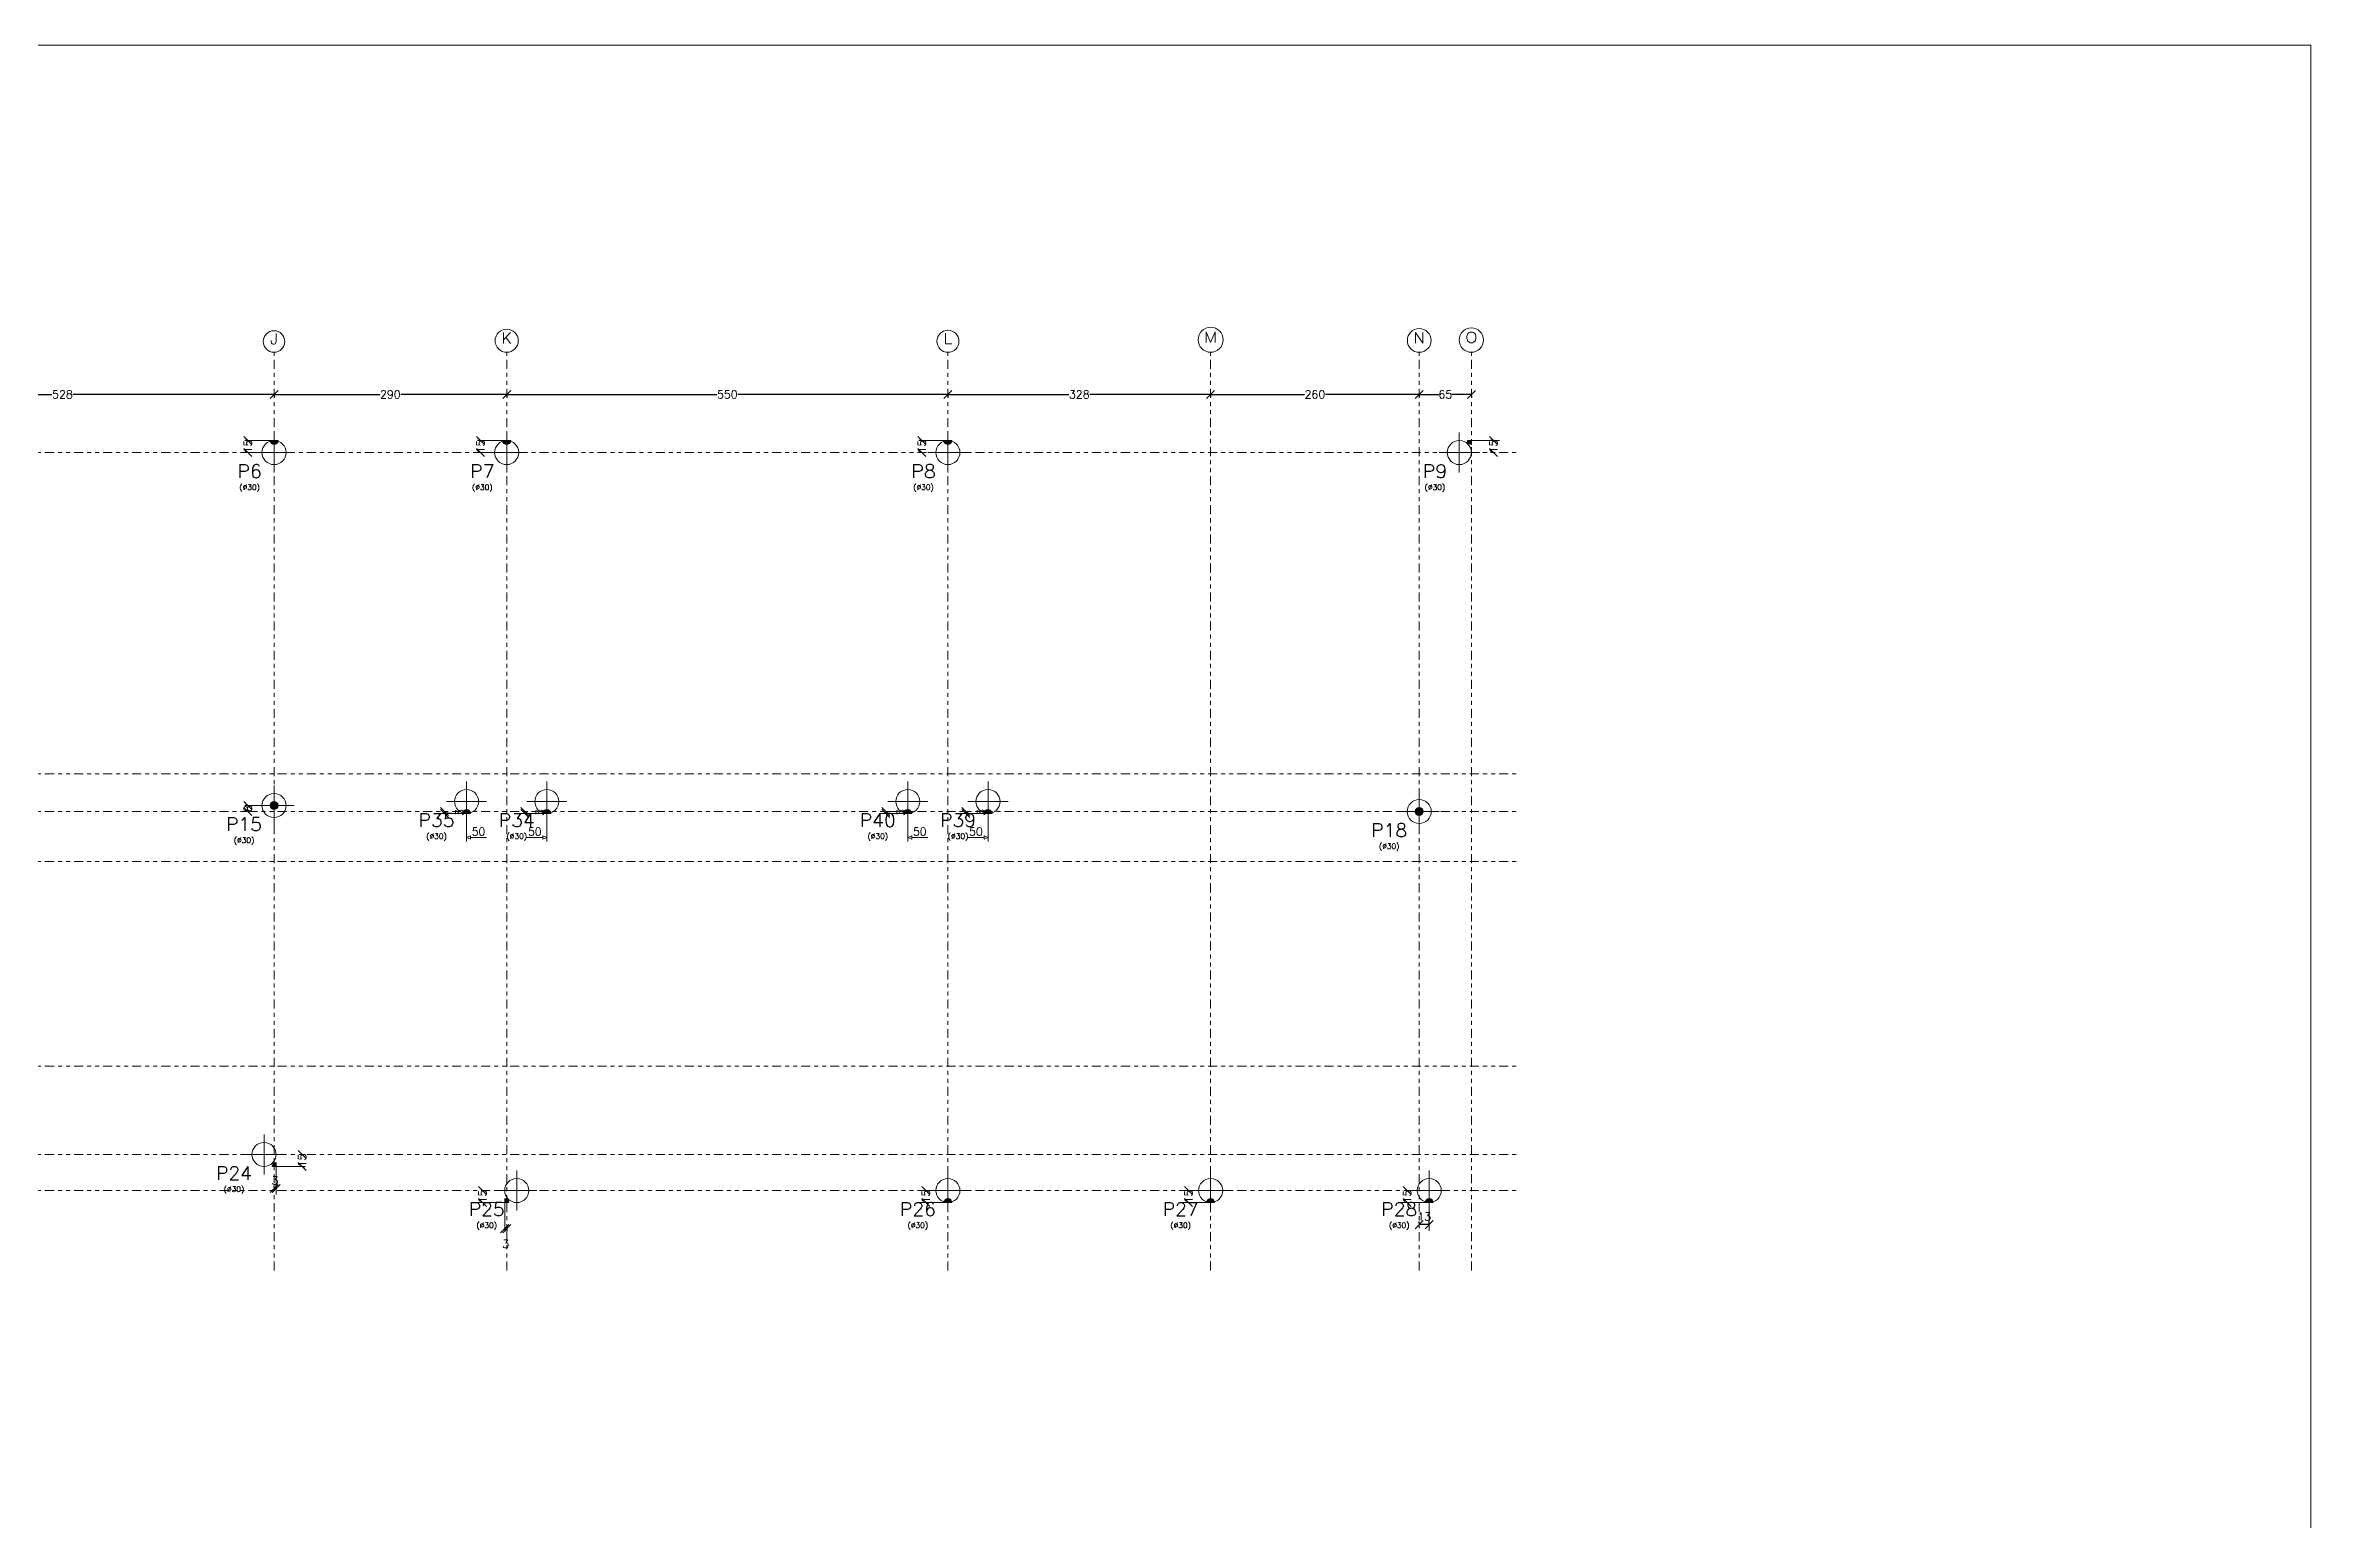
# Model space of a CAD drawing. Header units: metres. Extents: x 0 to 119, y 0 to 84.
# Drawn here: x 62.3 to 118.8, y 47.2 to 84 of the extents above; entities that cross this region are included whole.
import ezdxf
from ezdxf.enums import TextEntityAlignment as Align

# ---------------------------------------------------------------- set-up
doc = ezdxf.new("R2010")
doc.units = ezdxf.units.M
doc.linetypes.add('CYPE_RAYAPUNTOPUNTO', pattern=[0.45, 0.225, -0.075, 0, -0.075, 0, -0.075])
for name, color, linetype, lineweight in [('COTA_COTAS', 2, 'Continuous', 0), ('COTA_FORMAS', 3, 'CYPE_RAYAPUNTOPUNTO', 0), ('COTA_TEXTO', 2, 'Continuous', 0), ('COTAS_REF_LINHAS', 2, 'Continuous', 0), ('PILAR_BETAO', 2, 'Continuous', 20), ('PILAR_DIM', 4, 'Continuous', 20), ('PILAR_EIXOS', 1, 'Continuous', 0), ('PILAR_REF', 3, 'Continuous', 20), ('PONTO_FIXO', 1, 'Continuous', 0), ('QUAD_BORDA', 1, 'Continuous', 20), ('QUAD_LIMITES', 2, 'Continuous', 0)]:
    doc.layers.add(name, color=color, linetype=linetype, lineweight=lineweight)
doc.styles.add('CYPETXT', font='', dxfattribs={"height": 0.2})
doc.styles.add('CYPETXT_0.3', font='', dxfattribs={"height": 0.2})
doc.styles.get('CYPETXT').set_extended_font_data('romans')
doc.styles.get('CYPETXT_0.3').set_extended_font_data('romans')
doc.dimstyles.new('cype_oblique', dxfattribs={"dimtxt": 0.18, "dimasz": 0.18, "dimexe": 0.075, "dimexo": 0.075, "dimgap": 0, "dimtad": 0, "dimdec": 4, "dimzin": 0, "dimdsep": 46, "dimtxsty": 'CYPETXT_0.3', "dimblk": 'OBLIQUE', "dimtsz": 0.1, "dimcen": 0.09, "dimadec": 0, "dimazin": 0, "dimtfac": 1, "dimtdec": 4, "dimtofl": 0, "dimtmove": 2, "dimatfit": 3, "dimfxl": 1, "dimtolj": 1, "dimtzin": 0, "dimarcsym": 0})

# ---------------------------------------------------------------- blocks, each defined once
blk = doc.blocks.new('Eixos do pilar')
at = {"layer": 'PILAR_EIXOS'}
for p, q in [((-0.5, 0), (0.5, 0)), ((0, -0.5), (0, 0.5))]:
    blk.add_line(p, q, dxfattribs=at)
blk = doc.blocks.new('*D20')
at = {"layer": 'COTA_COTAS', "color": 0, "lineweight": -2, "transparency": 16777216}
for p, q in [((57.375, 75.197), (57.575, 75.397)), ((57.475, 75.297), (62.489, 75.297)), ((57.475, 75.272), (57.475, 75.222)), ((68.025, 75.297), (63.011, 75.297)), ((67.925, 75.197), (68.125, 75.397)), ((68.025, 75.272), (68.025, 75.222))]:
    blk.add_line(p, q, dxfattribs=at)
at = {"layer": 'Defpoints', "color": 0, "transparency": 16777216}
for p in [(57.475, 75.347), (68.025, 75.347), (68.025, 75.297)]:
    blk.add_point(p, dxfattribs=at)
at = {"layer": 'COTA_COTAS', "color": 0, "transparency": 16777216, "insert": (62.75, 75.297), "char_height": 0.2, "attachment_point": 5, "style": 'CYPETXT_0.3'}
blk.add_mtext('\\A1;528', dxfattribs=at)
blk = doc.blocks.new('_OBLIQUE')
at = {"color": 0, "linetype": 'ByBlock', "lineweight": -2}
blk.add_line((-0.5, -0.5), (0.5, 0.5), dxfattribs=at)
blk = doc.blocks.new('*D21')
at = {"layer": 'COTA_COTAS', "color": 0, "lineweight": -2, "transparency": 16777216}
for p, q in [((67.925, 75.197), (68.125, 75.397)), ((68.025, 75.297), (70.663, 75.297)), ((68.025, 75.272), (68.025, 75.222)), ((73.825, 75.297), (71.187, 75.297)), ((73.725, 75.197), (73.925, 75.397)), ((73.825, 75.272), (73.825, 75.222))]:
    blk.add_line(p, q, dxfattribs=at)
at = {"layer": 'Defpoints', "color": 0, "transparency": 16777216}
for p in [(68.025, 75.347), (73.825, 75.347), (73.825, 75.297)]:
    blk.add_point(p, dxfattribs=at)
at = {"layer": 'COTA_COTAS', "color": 0, "transparency": 16777216, "insert": (70.925, 75.297), "char_height": 0.2, "attachment_point": 5, "style": 'CYPETXT_0.3'}
blk.add_mtext('\\A1;290', dxfattribs=at)
blk = doc.blocks.new('*D22')
at = {"layer": 'COTA_COTAS', "color": 0, "lineweight": -2, "transparency": 16777216}
for p, q in [((73.725, 75.197), (73.925, 75.397)), ((73.825, 75.297), (79.064, 75.297)), ((73.825, 75.272), (73.825, 75.222)), ((84.825, 75.297), (79.586, 75.297)), ((84.725, 75.197), (84.925, 75.397)), ((84.825, 75.272), (84.825, 75.222))]:
    blk.add_line(p, q, dxfattribs=at)
at = {"layer": 'Defpoints', "color": 0, "transparency": 16777216}
for p in [(73.825, 75.347), (84.825, 75.347), (84.825, 75.297)]:
    blk.add_point(p, dxfattribs=at)
at = {"layer": 'COTA_COTAS', "color": 0, "transparency": 16777216, "insert": (79.325, 75.297), "char_height": 0.2, "attachment_point": 5, "style": 'CYPETXT_0.3'}
blk.add_mtext('\\A1;550', dxfattribs=at)
blk = doc.blocks.new('*D23')
at = {"layer": 'COTA_COTAS', "color": 0, "lineweight": -2, "transparency": 16777216}
for p, q in [((84.725, 75.197), (84.925, 75.397)), ((84.825, 75.297), (87.839, 75.297)), ((84.825, 75.272), (84.825, 75.222)), ((91.375, 75.297), (88.361, 75.297)), ((91.275, 75.197), (91.475, 75.397)), ((91.375, 75.272), (91.375, 75.222))]:
    blk.add_line(p, q, dxfattribs=at)
at = {"layer": 'Defpoints', "color": 0, "transparency": 16777216}
for p in [(84.825, 75.347), (91.375, 75.347), (91.375, 75.297)]:
    blk.add_point(p, dxfattribs=at)
at = {"layer": 'COTA_COTAS', "color": 0, "transparency": 16777216, "insert": (88.1, 75.297), "char_height": 0.2, "attachment_point": 5, "style": 'CYPETXT_0.3'}
blk.add_mtext('\\A1;328', dxfattribs=at)
blk = doc.blocks.new('*D24')
at = {"layer": 'COTA_COTAS', "color": 0, "lineweight": -2, "transparency": 16777216}
for p, q in [((91.275, 75.197), (91.475, 75.397)), ((91.375, 75.297), (93.713, 75.297)), ((91.375, 75.272), (91.375, 75.222)), ((96.575, 75.297), (94.237, 75.297)), ((96.475, 75.197), (96.675, 75.397)), ((96.575, 75.272), (96.575, 75.222))]:
    blk.add_line(p, q, dxfattribs=at)
at = {"layer": 'Defpoints', "color": 0, "transparency": 16777216}
for p in [(91.375, 75.347), (96.575, 75.347), (96.575, 75.297)]:
    blk.add_point(p, dxfattribs=at)
at = {"layer": 'COTA_COTAS', "color": 0, "transparency": 16777216, "insert": (93.975, 75.297), "char_height": 0.2, "attachment_point": 5, "style": 'CYPETXT_0.3'}
blk.add_mtext('\\A1;260', dxfattribs=at)
blk = doc.blocks.new('*D25')
at = {"layer": 'COTA_COTAS', "color": 0, "lineweight": -2, "transparency": 16777216}
for p, q in [((96.475, 75.197), (96.675, 75.397)), ((96.575, 75.297), (97.065, 75.297)), ((96.575, 75.272), (96.575, 75.222)), ((97.875, 75.297), (97.385, 75.297)), ((97.775, 75.197), (97.975, 75.397)), ((97.875, 75.272), (97.875, 75.222))]:
    blk.add_line(p, q, dxfattribs=at)
at = {"layer": 'Defpoints', "color": 0, "transparency": 16777216}
for p in [(96.575, 75.347), (97.875, 75.347), (97.875, 75.297)]:
    blk.add_point(p, dxfattribs=at)
at = {"layer": 'COTA_COTAS', "color": 0, "transparency": 16777216, "insert": (97.225, 75.297), "char_height": 0.2, "attachment_point": 5, "style": 'CYPETXT_0.3'}
blk.add_mtext('\\A1;65', dxfattribs=at)
blk = doc.blocks.new('Ponto fixo Cantos')
at = {"layer": 'PONTO_FIXO'}
h = blk.add_hatch(color=256, dxfattribs=at)
edge = h.paths.add_edge_path(flags=0)
edge.add_line((0, 0), (0.001, 0))
edge.add_arc((0, 0), 0.001, 0, 90)
edge.add_line((0, 0.001), (0, 0))
for p, q in [((0, 0.001), (0, 0)), ((0, 0), (0.001, 0))]:
    blk.add_line(p, q, dxfattribs=at)
blk.add_arc((0, 0), 0.001, 0, 90, dxfattribs=at)
blk = doc.blocks.new('*D26')
at = {"layer": 'COTA_COTAS', "color": 0, "lineweight": -2, "transparency": 16777216}
for p, q in [((98.525, 74.047), (98.325, 74.247)), ((98.4, 74.147), (98.35, 74.147)), ((98.425, 74.147), (98.425, 74.146)), ((98.525, 73.747), (98.325, 73.947)), ((98.4, 73.847), (98.35, 73.847)), ((98.425, 73.847), (98.425, 73.847))]:
    blk.add_line(p, q, dxfattribs=at)
at = {"layer": 'Defpoints', "color": 0, "transparency": 16777216}
for p in [(98.475, 74.147), (98.425, 73.847), (98.475, 73.847)]:
    blk.add_point(p, dxfattribs=at)
at = {"layer": 'COTA_COTAS', "color": 0, "transparency": 16777216, "insert": (98.425, 73.997), "char_height": 0.2, "attachment_point": 5, "rotation": 90, "style": 'CYPETXT_0.3'}
blk.add_mtext('\\A1;15', dxfattribs=at)
blk = doc.blocks.new('Ponto fixo face')
at = {"layer": 'PONTO_FIXO'}
h = blk.add_hatch(color=256, dxfattribs=at)
edge = h.paths.add_edge_path(flags=0)
edge.add_line((0, 0), (0.001, 0))
edge.add_arc((0, 0), 0.001, 0, 180)
edge.add_line((-0.001, 0), (0, 0))
for p, q in [((-0.001, 0), (0, 0)), ((0, 0), (0.001, 0))]:
    blk.add_line(p, q, dxfattribs=at)
blk.add_arc((0, 0), 0.001, 0, 180, dxfattribs=at)
blk = doc.blocks.new('*D34')
at = {"layer": 'COTA_COTAS', "color": 0, "lineweight": -2, "transparency": 16777216}
for p, q in [((67.475, 74.047), (67.275, 74.247)), ((67.35, 74.147), (67.3, 74.147)), ((67.375, 74.147), (67.375, 74.146)), ((67.475, 73.747), (67.275, 73.947)), ((67.35, 73.847), (67.3, 73.847)), ((67.375, 73.847), (67.375, 73.847))]:
    blk.add_line(p, q, dxfattribs=at)
at = {"layer": 'Defpoints', "color": 0, "transparency": 16777216}
for p in [(67.425, 74.147), (67.375, 73.847), (67.425, 73.847)]:
    blk.add_point(p, dxfattribs=at)
at = {"layer": 'COTA_COTAS', "color": 0, "transparency": 16777216, "insert": (67.375, 73.997), "char_height": 0.2, "attachment_point": 5, "rotation": 90, "style": 'CYPETXT_0.3'}
blk.add_mtext('\\A1;15', dxfattribs=at)
blk = doc.blocks.new('*D35')
at = {"layer": 'COTA_COTAS', "color": 0, "lineweight": -2, "transparency": 16777216}
for p, q in [((73.275, 74.047), (73.075, 74.247)), ((73.15, 74.147), (73.1, 74.147)), ((73.175, 74.147), (73.175, 74.146)), ((73.275, 73.747), (73.075, 73.947)), ((73.15, 73.847), (73.1, 73.847)), ((73.175, 73.847), (73.175, 73.847))]:
    blk.add_line(p, q, dxfattribs=at)
at = {"layer": 'Defpoints', "color": 0, "transparency": 16777216}
for p in [(73.225, 74.147), (73.175, 73.847), (73.225, 73.847)]:
    blk.add_point(p, dxfattribs=at)
at = {"layer": 'COTA_COTAS', "color": 0, "transparency": 16777216, "insert": (73.175, 73.997), "char_height": 0.2, "attachment_point": 5, "rotation": 90, "style": 'CYPETXT_0.3'}
blk.add_mtext('\\A1;15', dxfattribs=at)
blk = doc.blocks.new('*D36')
at = {"layer": 'COTA_COTAS', "color": 0, "lineweight": -2, "transparency": 16777216}
for p, q in [((84.275, 74.047), (84.075, 74.247)), ((84.15, 74.147), (84.1, 74.147)), ((84.175, 74.147), (84.175, 74.146)), ((84.275, 73.747), (84.075, 73.947)), ((84.15, 73.847), (84.1, 73.847)), ((84.175, 73.847), (84.175, 73.847))]:
    blk.add_line(p, q, dxfattribs=at)
at = {"layer": 'Defpoints', "color": 0, "transparency": 16777216}
for p in [(84.225, 74.147), (84.175, 73.847), (84.225, 73.847)]:
    blk.add_point(p, dxfattribs=at)
at = {"layer": 'COTA_COTAS', "color": 0, "transparency": 16777216, "insert": (84.175, 73.997), "char_height": 0.2, "attachment_point": 5, "rotation": 90, "style": 'CYPETXT_0.3'}
blk.add_mtext('\\A1;15', dxfattribs=at)
blk = doc.blocks.new('*D39')
at = {"layer": 'COTA_COTAS', "color": 0, "lineweight": -2, "transparency": 16777216}
for p, q in [((96.475, 54.49676), (96.675, 54.69676)), ((96.575, 54.62176), (96.575, 54.67176)), ((96.825, 54.59676), (96.575, 54.59676)), ((96.725, 54.49676), (96.925, 54.69676)), ((96.825, 54.62176), (96.825, 54.67176))]:
    blk.add_line(p, q, dxfattribs=at)
at = {"layer": 'Defpoints', "color": 0, "transparency": 16777216}
for p in [(96.575, 54.59676), (96.575, 54.54676), (96.825, 54.54676)]:
    blk.add_point(p, dxfattribs=at)
at = {"layer": 'COTA_COTAS', "color": 0, "transparency": 16777216, "insert": (96.7, 54.79676), "char_height": 0.2, "attachment_point": 5, "style": 'CYPETXT_0.3'}
blk.add_mtext('\\A1;13', dxfattribs=at)
blk = doc.blocks.new('*D40')
at = {"layer": 'COTA_COTAS', "color": 0, "lineweight": -2, "transparency": 16777216}
for p, q in [((96.375, 55.347), (96.175, 55.547)), ((96.275, 55.447), (96.275, 55.446)), ((96.3, 55.447), (96.35, 55.447)), ((96.375, 55.047), (96.175, 55.247)), ((96.275, 55.147), (96.275, 55.147)), ((96.3, 55.147), (96.35, 55.147))]:
    blk.add_line(p, q, dxfattribs=at)
at = {"layer": 'Defpoints', "color": 0, "transparency": 16777216}
for p in [(96.225, 55.447), (96.275, 55.447), (96.225, 55.147)]:
    blk.add_point(p, dxfattribs=at)
at = {"layer": 'COTA_COTAS', "color": 0, "transparency": 16777216, "insert": (96.275, 55.297), "char_height": 0.2, "attachment_point": 5, "rotation": 90, "style": 'CYPETXT_0.3'}
blk.add_mtext('\\A1;15', dxfattribs=at)
blk = doc.blocks.new('*D41')
at = {"layer": 'COTA_COTAS', "color": 0, "lineweight": -2, "transparency": 16777216}
for p, q in [((90.925, 55.347), (90.725, 55.547)), ((90.825, 55.447), (90.825, 55.446)), ((90.85, 55.447), (90.9, 55.447)), ((90.925, 55.047), (90.725, 55.247)), ((90.825, 55.147), (90.825, 55.147)), ((90.85, 55.147), (90.9, 55.147))]:
    blk.add_line(p, q, dxfattribs=at)
at = {"layer": 'Defpoints', "color": 0, "transparency": 16777216}
for p in [(90.775, 55.447), (90.825, 55.447), (90.775, 55.147)]:
    blk.add_point(p, dxfattribs=at)
at = {"layer": 'COTA_COTAS', "color": 0, "transparency": 16777216, "insert": (90.825, 55.297), "char_height": 0.2, "attachment_point": 5, "rotation": 90, "style": 'CYPETXT_0.3'}
blk.add_mtext('\\A1;15', dxfattribs=at)
blk = doc.blocks.new('*D42')
at = {"layer": 'COTA_COTAS', "color": 0, "lineweight": -2, "transparency": 16777216}
for p, q in [((84.375, 55.347), (84.175, 55.547)), ((84.275, 55.447), (84.275, 55.446)), ((84.3, 55.447), (84.35, 55.447)), ((84.375, 55.047), (84.175, 55.247)), ((84.275, 55.147), (84.275, 55.147)), ((84.3, 55.147), (84.35, 55.147))]:
    blk.add_line(p, q, dxfattribs=at)
at = {"layer": 'Defpoints', "color": 0, "transparency": 16777216}
for p in [(84.225, 55.447), (84.275, 55.447), (84.225, 55.147)]:
    blk.add_point(p, dxfattribs=at)
at = {"layer": 'COTA_COTAS', "color": 0, "transparency": 16777216, "insert": (84.275, 55.297), "char_height": 0.2, "attachment_point": 5, "rotation": 90, "style": 'CYPETXT_0.3'}
blk.add_mtext('\\A1;15', dxfattribs=at)
blk = doc.blocks.new('*D43')
at = {"layer": 'COTA_COTAS', "color": 0, "lineweight": -2, "transparency": 16777216}
for p, q in [((73.675, 54.397), (73.875, 54.597)), ((73.725, 54.397), (73.925, 54.597)), ((73.775, 54.497), (73.825, 54.497)), ((73.775, 54.472), (73.775, 54.422)), ((73.825, 54.472), (73.825, 54.422))]:
    blk.add_line(p, q, dxfattribs=at)
at = {"layer": 'Defpoints', "color": 0, "transparency": 16777216}
for p in [(73.775, 54.547), (73.825, 54.547), (73.825, 54.497)]:
    blk.add_point(p, dxfattribs=at)
at = {"layer": 'COTA_COTAS', "color": 0, "transparency": 16777216, "insert": (73.8, 54.119), "char_height": 0.2, "attachment_point": 5, "style": 'CYPETXT_0.3'}
blk.add_mtext('\\A1;3', dxfattribs=at)
blk = doc.blocks.new('*D44')
at = {"layer": 'COTA_COTAS', "color": 0, "lineweight": -2, "transparency": 16777216}
for p, q in [((73.325, 55.347), (73.125, 55.547)), ((73.225, 55.447), (73.225, 55.446)), ((73.25, 55.447), (73.3, 55.447)), ((73.325, 55.047), (73.125, 55.247)), ((73.225, 55.147), (73.225, 55.147)), ((73.25, 55.147), (73.3, 55.147))]:
    blk.add_line(p, q, dxfattribs=at)
at = {"layer": 'Defpoints', "color": 0, "transparency": 16777216}
for p in [(73.175, 55.447), (73.225, 55.447), (73.175, 55.147)]:
    blk.add_point(p, dxfattribs=at)
at = {"layer": 'COTA_COTAS', "color": 0, "transparency": 16777216, "insert": (73.225, 55.297), "char_height": 0.2, "attachment_point": 5, "rotation": 90, "style": 'CYPETXT_0.3'}
blk.add_mtext('\\A1;15', dxfattribs=at)
blk = doc.blocks.new('*D45')
at = {"layer": 'COTA_COTAS', "color": 0, "lineweight": -2, "transparency": 16777216}
for p, q in [((67.925, 55.39676), (68.125, 55.59676)), ((67.975, 55.39676), (68.175, 55.59676)), ((68.025, 55.52176), (68.025, 55.57176)), ((68.075, 55.49676), (68.025, 55.49676)), ((68.075, 55.52176), (68.075, 55.57176))]:
    blk.add_line(p, q, dxfattribs=at)
at = {"layer": 'Defpoints', "color": 0, "transparency": 16777216}
for p in [(68.025, 55.49676), (68.025, 55.44676), (68.075, 55.44676)]:
    blk.add_point(p, dxfattribs=at)
at = {"layer": 'COTA_COTAS', "color": 0, "transparency": 16777216, "insert": (68.05, 55.69676), "char_height": 0.2, "attachment_point": 5, "style": 'CYPETXT_0.3'}
blk.add_mtext('\\A1;3', dxfattribs=at)
blk = doc.blocks.new('*D46')
at = {"layer": 'COTA_COTAS', "color": 0, "lineweight": -2, "transparency": 16777216}
for p, q in [((68.825, 56.247), (68.625, 56.447)), ((68.825, 55.947), (68.625, 56.147)), ((68.725, 56.347), (68.725, 56.346)), ((68.725, 56.047), (68.725, 56.047)), ((68.75, 56.347), (68.8, 56.347)), ((68.75, 56.047), (68.8, 56.047))]:
    blk.add_line(p, q, dxfattribs=at)
at = {"layer": 'Defpoints', "color": 0, "transparency": 16777216}
for p in [(68.675, 56.347), (68.675, 56.047), (68.725, 56.347)]:
    blk.add_point(p, dxfattribs=at)
at = {"layer": 'COTA_COTAS', "color": 0, "transparency": 16777216, "insert": (68.725, 56.197), "char_height": 0.2, "attachment_point": 5, "rotation": 90, "style": 'CYPETXT_0.3'}
blk.add_mtext('\\A1;15', dxfattribs=at)
blk = doc.blocks.new('Ponto fixo Centro')
at = {"layer": 'PONTO_FIXO'}
h = blk.add_hatch(color=256, dxfattribs=at)
edge = h.paths.add_edge_path(flags=0)
edge.add_arc((0, 0), 0.001, 0, 360)
blk.add_circle((0, 0), 0.001, dxfattribs=at)
blk = doc.blocks.new('*D47')
at = {"layer": 'COTA_COTAS', "color": 0, "lineweight": -2, "transparency": 16777216}
for p, q in [((67.475, 64.947), (67.275, 65.147)), ((67.475, 64.797), (67.275, 64.997)), ((67.35, 65.047), (67.3, 65.047)), ((67.375, 65.047), (67.375, 65.04)), ((67.35, 64.897), (67.3, 64.897)), ((67.375, 64.897), (67.375, 64.904))]:
    blk.add_line(p, q, dxfattribs=at)
at = {"layer": 'Defpoints', "color": 0, "transparency": 16777216}
for p in [(67.425, 65.047), (67.375, 64.897), (67.425, 64.897)]:
    blk.add_point(p, dxfattribs=at)
at = {"layer": 'COTA_COTAS', "color": 0, "transparency": 16777216, "insert": (67.375, 64.972), "char_height": 0.2, "attachment_point": 5, "rotation": 90, "style": 'CYPETXT_0.3'}
blk.add_mtext('\\A1;8', dxfattribs=at)
blk = doc.blocks.new('*D52')
at = {"layer": 'COTA_COTAS', "color": 0, "lineweight": -2, "transparency": 16777216}
for p, q in [((74.375, 64.797), (74.175, 64.997)), ((74.375, 64.747), (74.175, 64.947)), ((74.275, 64.847), (74.275, 64.897)), ((74.3, 64.897), (74.35, 64.897)), ((74.3, 64.847), (74.35, 64.847))]:
    blk.add_line(p, q, dxfattribs=at)
at = {"layer": 'Defpoints', "color": 0, "transparency": 16777216}
for p in [(74.225, 64.897), (74.225, 64.847), (74.275, 64.897)]:
    blk.add_point(p, dxfattribs=at)
at = {"layer": 'COTA_COTAS', "color": 0, "transparency": 16777216, "insert": (74.653, 64.872), "char_height": 0.2, "attachment_point": 5, "rotation": 90, "style": 'CYPETXT_0.3'}
blk.add_mtext('\\A1;3', dxfattribs=at)
blk = doc.blocks.new('*D53')
at = {"layer": 'COTA_COTAS', "color": 0, "lineweight": -2, "transparency": 16777216}
for p, q in [((72.375, 64.797), (72.175, 64.997)), ((72.375, 64.747), (72.175, 64.947)), ((72.275, 64.847), (72.275, 64.897)), ((72.3, 64.897), (72.35, 64.897)), ((72.3, 64.847), (72.35, 64.847))]:
    blk.add_line(p, q, dxfattribs=at)
at = {"layer": 'Defpoints', "color": 0, "transparency": 16777216}
for p in [(72.225, 64.897), (72.225, 64.847), (72.275, 64.897)]:
    blk.add_point(p, dxfattribs=at)
at = {"layer": 'COTA_COTAS', "color": 0, "transparency": 16777216, "insert": (72.653, 64.872), "char_height": 0.2, "attachment_point": 5, "rotation": 90, "style": 'CYPETXT_0.3'}
blk.add_mtext('\\A1;3', dxfattribs=at)
blk = doc.blocks.new('*D54')
at = {"layer": 'COTA_COTAS', "color": 0, "lineweight": -2, "transparency": 16777216}
for p, q in [((85.375, 64.797), (85.175, 64.997)), ((85.375, 64.747), (85.175, 64.947)), ((85.275, 64.847), (85.275, 64.897)), ((85.3, 64.897), (85.35, 64.897)), ((85.3, 64.847), (85.35, 64.847))]:
    blk.add_line(p, q, dxfattribs=at)
at = {"layer": 'Defpoints', "color": 0, "transparency": 16777216}
for p in [(85.225, 64.897), (85.225, 64.847), (85.275, 64.897)]:
    blk.add_point(p, dxfattribs=at)
at = {"layer": 'COTA_COTAS', "color": 0, "transparency": 16777216, "insert": (85.653, 64.872), "char_height": 0.2, "attachment_point": 5, "rotation": 90, "style": 'CYPETXT_0.3'}
blk.add_mtext('\\A1;3', dxfattribs=at)
blk = doc.blocks.new('*D55')
at = {"layer": 'COTA_COTAS', "color": 0, "lineweight": -2, "transparency": 16777216}
for p, q in [((83.375, 64.797), (83.175, 64.997)), ((83.375, 64.747), (83.175, 64.947)), ((83.275, 64.847), (83.275, 64.897)), ((83.3, 64.897), (83.35, 64.897)), ((83.3, 64.847), (83.35, 64.847))]:
    blk.add_line(p, q, dxfattribs=at)
at = {"layer": 'Defpoints', "color": 0, "transparency": 16777216}
for p in [(83.225, 64.897), (83.225, 64.847), (83.275, 64.897)]:
    blk.add_point(p, dxfattribs=at)
at = {"layer": 'COTA_COTAS', "color": 0, "transparency": 16777216, "insert": (83.653, 64.872), "char_height": 0.2, "attachment_point": 5, "rotation": 90, "style": 'CYPETXT_0.3'}
blk.add_mtext('\\A1;3', dxfattribs=at)

msp = doc.modelspace()

# ---------------------------------------------------------------- linework, layer by layer
at = {"layer": 'COTA_COTAS'}
for p, q in [((68.025, 74.14676), (67.325, 74.14676)), ((73.825, 74.14676), (73.125, 74.14676)), ((84.825, 74.14676), (84.125, 74.14676)), ((97.875, 74.14676), (98.575, 74.14676)), ((68.025, 65.04676), (67.325, 65.04676)), ((72.825, 64.84676), (72.125, 64.84676)), ((72.825, 64.84676), (72.825, 64.14676)), ((74.825, 64.84676), (74.125, 64.84676)), ((74.825, 64.84676), (74.825, 64.14676)), ((83.825, 64.84676), (83.125, 64.84676)), ((83.825, 64.84676), (83.825, 64.14676)), ((85.825, 64.84676), (85.125, 64.84676)), ((85.825, 64.84676), (85.825, 64.14676)), ((68.075, 56.04676), (68.075, 55.34676)), ((68.075, 56.04676), (68.775, 56.04676)), ((73.775, 55.14676), (73.075, 55.14676)), ((73.775, 55.14676), (73.775, 54.44676)), ((84.825, 55.14676), (84.125, 55.14676)), ((91.375, 55.14676), (90.675, 55.14676)), ((96.825, 55.14676), (96.125, 55.14676)), ((96.825, 55.14676), (96.825, 54.44676))]:
    msp.add_line(p, q, dxfattribs=at)
for points in [[(73.325, 64.24676), (72.925, 64.24676), (72.925, 64.28676), (72.825, 64.24676), (72.925, 64.20676), (72.925, 64.24676)], [(74.325, 64.24676), (74.725, 64.24676), (74.725, 64.20676), (74.825, 64.24676), (74.725, 64.28676), (74.725, 64.24676)], [(84.325, 64.24676), (83.925, 64.24676), (83.925, 64.28676), (83.825, 64.24676), (83.925, 64.20676), (83.925, 64.24676)], [(85.325, 64.24676), (85.725, 64.24676), (85.725, 64.20676), (85.825, 64.24676), (85.725, 64.28676), (85.725, 64.24676)]]:
    msp.add_lwpolyline(points, dxfattribs=at)
at = {"layer": 'COTA_FORMAS'}
for p, q in [((68.025, 53.45676), (68.025, 76.34676)), ((73.825, 53.45676), (73.825, 76.34676)), ((84.825, 53.45676), (84.825, 76.34676)), ((91.375, 53.45676), (91.375, 76.34676)), ((96.575, 53.45676), (96.575, 76.34676)), ((97.875, 53.45676), (97.875, 76.34676)), ((20.265, 73.84676), (99.075, 73.84676)), ((20.265, 65.83476), (99.075, 65.83476)), ((20.265, 64.89676), (99.075, 64.89676)), ((20.265, 63.64676), (99.075, 63.64676)), ((20.265, 58.54676), (99.075, 58.54676)), ((20.265, 56.34676), (99.075, 56.34676)), ((20.265, 55.44676), (99.075, 55.44676))]:
    msp.add_line(p, q, dxfattribs=at)
at = {"layer": 'COTAS_REF_LINHAS'}
for centre, radius in [((68.025, 76.61509), 0.26833), ((73.825, 76.63565), 0.28889), ((84.825, 76.62183), 0.27507), ((91.375, 76.65866), 0.3119), ((96.575, 76.6425), 0.29574), ((97.875, 76.65113), 0.30437)]:
    msp.add_circle(centre, radius, dxfattribs=at)
at = {"layer": 'PILAR_BETAO'}
for centre in [(68.025, 73.84676), (73.825, 73.84676), (84.825, 73.84676), (97.575, 73.84676), (68.025, 65.04676), (72.825, 65.14676), (74.825, 65.14676), (83.825, 65.14676), (85.825, 65.14676), (96.575, 64.89676), (67.775, 56.34676), (74.075, 55.44676), (84.825, 55.44676), (91.375, 55.44676), (96.825, 55.44676)]:
    msp.add_circle(centre, 0.3, dxfattribs=at)
at = {"layer": 'QUAD_BORDA'}
msp.add_lwpolyline([(0, 0), (118.8, 0), (118.8, 84), (0, 84), (0, 0)], close=True, dxfattribs=at)
at = {"layer": 'QUAD_LIMITES'}
msp.add_lwpolyline([(0, 0), (118.8, 0), (118.8, 84), (0, 84), (0, 0)], close=True, dxfattribs=at)

# ---------------------------------------------------------------- block references
at = {"layer": 'PILAR_EIXOS', "zscale": 2}
for p in [(68.025, 73.84676), (73.825, 73.84676), (84.825, 73.84676), (97.575, 73.84676), (68.025, 65.04676), (72.825, 65.14676), (74.825, 65.14676), (83.825, 65.14676), (85.825, 65.14676), (96.575, 64.89676), (67.775, 56.34676), (74.075, 55.44676), (84.825, 55.44676), (91.375, 55.44676), (96.825, 55.44676)]:
    msp.add_blockref('Eixos do pilar', p, dxfattribs=at)
at = {"layer": 'PONTO_FIXO', "xscale": 100, "yscale": 100, "zscale": 100}
for name, p, rotation in [('Ponto fixo face', (68.025, 74.14676), 180), ('Ponto fixo face', (73.825, 74.14676), 180), ('Ponto fixo face', (84.825, 74.14676), 180), ('Ponto fixo Cantos', (97.875, 74.14676), 180), ('Ponto fixo Cantos', (68.075, 56.04676), 90)]:
    msp.add_blockref(name, p, dxfattribs=dict(at, rotation=rotation))
for name, p in [('Ponto fixo Centro', (68.025, 65.04676)), ('Ponto fixo Centro', (96.575, 64.89676)), ('Ponto fixo face', (72.825, 64.84676)), ('Ponto fixo face', (74.825, 64.84676)), ('Ponto fixo face', (83.825, 64.84676)), ('Ponto fixo face', (85.825, 64.84676)), ('Ponto fixo Cantos', (73.775, 55.14676)), ('Ponto fixo face', (84.825, 55.14676)), ('Ponto fixo face', (91.375, 55.14676)), ('Ponto fixo face', (96.825, 55.14676))]:
    msp.add_blockref(name, p, dxfattribs=at)

# ---------------------------------------------------------------- texts
at = {"layer": 'COTA_TEXTO', "style": 'CYPETXT', "width": 0.872087}
for p, p2 in [((72.957, 64.29676), (73.293, 64.29676)), ((74.357, 64.29676), (74.693, 64.29676)), ((83.957, 64.29676), (84.293, 64.29676)), ((85.357, 64.29676), (85.693, 64.29676))]:
    msp.add_text('50', height=0.2, dxfattribs=at).set_placement(p, p2, align=Align.FIT)
at = {"layer": 'COTAS_REF_LINHAS', "style": 'CYPETXT'}
for s, width, p, p2 in [('J', 0.967373, (67.925, 76.54842), (68.125, 76.54842)), ('K', 0.950068, (73.691, 76.56898), (73.959, 76.56898)), ('L', 1.083458, (84.713, 76.55516), (84.937, 76.55516)), ('M', 1.080941, (91.209, 76.59199), (91.541, 76.59199)), ('N', 1.020969, (96.431, 76.57583), (96.719, 76.57583)), ('O', 1.10605, (97.719, 76.58447), (98.031, 76.58447))]:
    msp.add_text(s, height=0.26667, dxfattribs=dict(at, width=width)).set_placement(p, p2, align=Align.FIT)
at = {"layer": 'PILAR_DIM', "lineweight": 0, "style": 'CYPETXT', "width": 0.913343}
for p, p2 in [((67.1615, 72.91343), (67.6735, 72.91343)), ((72.9615, 72.91343), (73.4735, 72.91343)), ((83.9615, 72.91343), (84.4735, 72.91343)), ((96.7115, 72.91343), (97.2235, 72.91343)), ((67.0215, 64.11343), (67.5335, 64.11343)), ((71.8215, 64.21343), (72.3335, 64.21343)), ((73.8215, 64.21343), (74.3335, 64.21343)), ((82.8215, 64.21343), (83.3335, 64.21343)), ((84.8215, 64.21343), (85.3335, 64.21343)), ((95.5715, 63.96343), (96.0835, 63.96343)), ((66.7715, 55.41343), (67.2835, 55.41343)), ((73.0715, 54.51343), (73.5835, 54.51343)), ((83.8215, 54.51343), (84.3335, 54.51343)), ((90.3715, 54.51343), (90.8835, 54.51343)), ((95.8215, 54.51343), (96.3335, 54.51343))]:
    msp.add_text('(%%c30)', height=0.133333, dxfattribs=at).set_placement(p, p2, align=Align.FIT)
at = {"layer": 'PILAR_REF', "style": 'CYPETXT'}
for s, width, p, p2 in [('P6', 0.934784, (67.11, 73.21343), (67.725, 73.21343)), ('P7', 0.934784, (72.91, 73.21343), (73.525, 73.21343)), ('P8', 0.934784, (83.91, 73.21343), (84.525, 73.21343)), ('P9', 0.934784, (96.66, 73.21343), (97.275, 73.21343)), ('P15', 0.914221, (66.83, 64.41343), (67.725, 64.41343)), ('P35', 0.914221, (71.63, 64.51343), (72.525, 64.51343)), ('P34', 0.914221, (73.63, 64.51343), (74.525, 64.51343)), ('P40', 0.914221, (82.63, 64.51343), (83.525, 64.51343)), ('P39', 0.914221, (84.63, 64.51343), (85.525, 64.51343)), ('P18', 0.914221, (95.38, 64.26343), (96.275, 64.26343)), ('P24', 0.914221, (66.58, 55.71343), (67.475, 55.71343)), ('P25', 0.914221, (72.88, 54.81343), (73.775, 54.81343)), ('P26', 0.914221, (83.63, 54.81343), (84.525, 54.81343)), ('P27', 0.914221, (90.18, 54.81343), (91.075, 54.81343)), ('P28', 0.914221, (95.63, 54.81343), (96.525, 54.81343))]:
    msp.add_text(s, height=0.333333, dxfattribs=dict(at, width=width)).set_placement(p, p2, align=Align.FIT)

# ---------------------------------------------------------------- dimensions: what is measured, and where the dimension line sits
at = {"layer": 'COTA_COTAS'}
for p1, p2, text, picture, middle in [((57.475, 75.34676), (68.025, 75.34676), '528', '*D20', (62.75, 75.29676)), ((68.025, 75.34676), (73.825, 75.34676), '290', '*D21', (70.925, 75.29676)), ((73.825, 75.34676), (84.825, 75.34676), '550', '*D22', (79.325, 75.29676)), ((84.825, 75.34676), (91.375, 75.34676), '328', '*D23', (88.1, 75.29676)), ((91.375, 75.34676), (96.575, 75.34676), '260', '*D24', (93.975, 75.29676)), ((96.575, 75.34676), (97.875, 75.34676), '65', '*D25', (97.225, 75.29676)), ((67.425, 74.14676), (67.425, 73.84676), '15', '*D34', (67.375, 73.99676)), ((73.225, 74.14676), (73.225, 73.84676), '15', '*D35', (73.175, 73.99676)), ((84.225, 74.14676), (84.225, 73.84676), '15', '*D36', (84.175, 73.99676)), ((98.475, 74.14676), (98.475, 73.84676), '15', '*D26', (98.425, 73.99676)), ((67.425, 65.04676), (67.425, 64.89676), '8', '*D47', (67.375, 64.97176)), ((72.225, 64.84676), (72.225, 64.89676), '3', '*D53', (72.65276, 64.87176)), ((74.225, 64.84676), (74.225, 64.89676), '3', '*D52', (74.65276, 64.87176)), ((83.225, 64.84676), (83.225, 64.89676), '3', '*D55', (83.65276, 64.87176)), ((85.225, 64.84676), (85.225, 64.89676), '3', '*D54', (85.65276, 64.87176)), ((68.675, 56.04676), (68.675, 56.34676), '15', '*D46', (68.725, 56.19676)), ((68.075, 55.44676), (68.025, 55.44676), '3', '*D45', (68.05, 55.69676)), ((73.175, 55.14676), (73.175, 55.44676), '15', '*D44', (73.225, 55.29676)), ((84.225, 55.14676), (84.225, 55.44676), '15', '*D42', (84.275, 55.29676)), ((90.775, 55.14676), (90.775, 55.44676), '15', '*D41', (90.825, 55.29676)), ((96.225, 55.14676), (96.225, 55.44676), '15', '*D40', (96.275, 55.29676)), ((96.825, 54.54676), (96.575, 54.54676), '13', '*D39', (96.7, 54.79676)), ((73.775, 54.54676), (73.825, 54.54676), '3', '*D43', (73.8, 54.119))]:
    dim = msp.add_aligned_dim(p1=p1, p2=p2, distance=-0.05, text=text, dimstyle='cype_oblique', dxfattribs=at)
    dim.commit()
    dim.dimension.update_dxf_attribs({"geometry": picture, "text_midpoint": middle})

doc.saveas('drawing.dxf')
